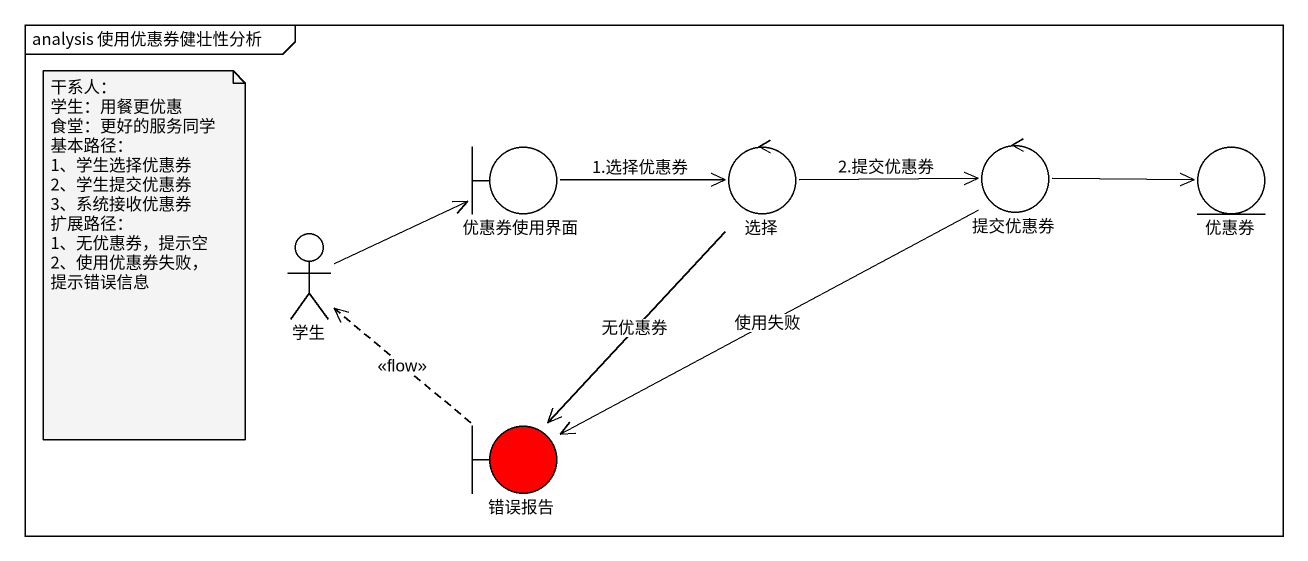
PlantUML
@startuml
mainframe analysis 使用优惠券健壮性分析
boundary 优惠券使用界面
control 选择
control 提交优惠券
entity 优惠券
actor 学生
boundary 错误报告 #FF0000
优惠券使用界面 -right-> 选择 : 1.选择优惠券
选择 -right-> 提交优惠券 : 2.提交优惠券
选择 --> 错误报告 : 无优惠券
提交优惠券 -right-> 优惠券
提交优惠券 -left-> 错误报告 : 使用失败
学生 -right-> 优惠券使用界面
错误报告 .up.> 学生 : <<flow>>
note as N1
  干系人：
  学生：用餐更优惠
  食堂：更好的服务同学
  基本路径：
  1、学生选择优惠券
  2、学生提交优惠券
  3、系统接收优惠券
  扩展路径：
  1、无优惠券，提示空
  2、使用优惠券失败，提示错误信息
end note
@enduml
